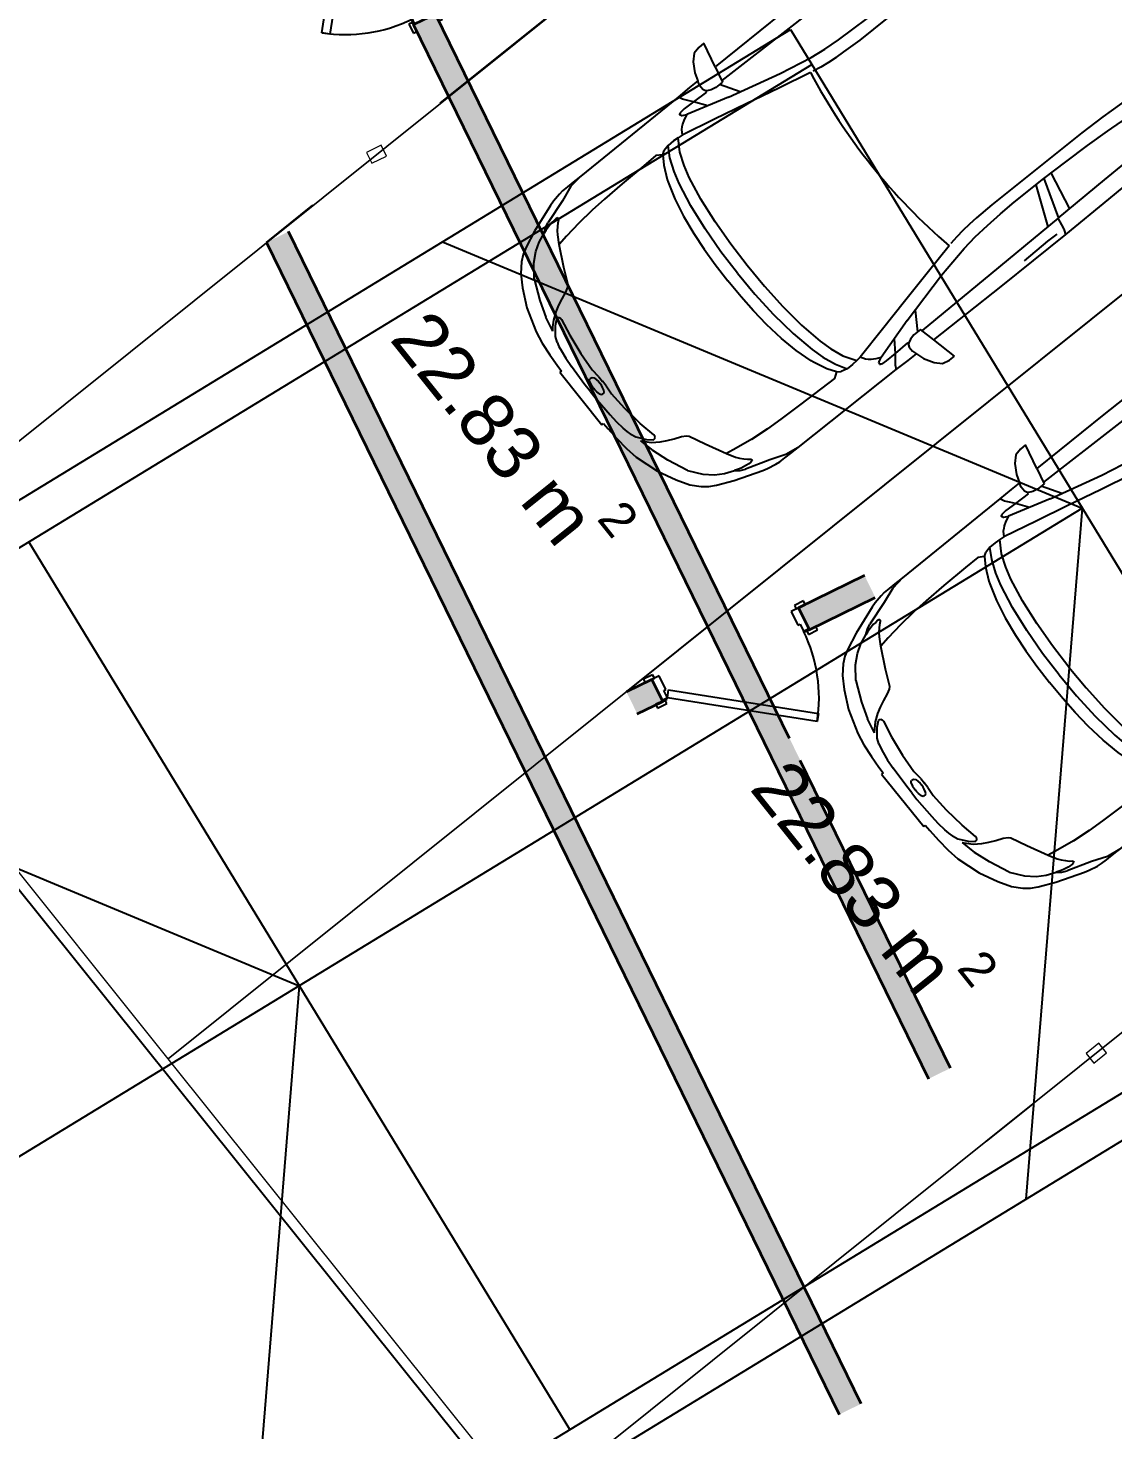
# Model space of a CAD drawing. Header units: metres. Extents: x 7511783 to 7512372, y 4692307 to 4692611.
# Drawn here: x 7511964.55 to 7511969.87, y 4692570.31 to 4692577.19 of the extents above; entities that cross this region are included whole.
import ezdxf
from ezdxf.enums import TextEntityAlignment as Align

# ---------------------------------------------------------------- set-up
doc = ezdxf.new("R2010")
doc.units = ezdxf.units.M
doc.layers.get('0').update_dxf_attribs({"lineweight": 0})
for name, color, linetype, lineweight in [('2D Drafting - General_Pen_No__1', 7, 'Continuous', 0), ('A - Muret', 7, 'Continuous', 0), ('A - Muret_Pen_No__7', 7, 'Continuous', 0), ('A - Pllaka Themel', 7, 'Continuous', 0), ('A - Pllaka Themel_Pen_No__42', 8, 'Continuous', 0), ('A - Rampa_Pen_No__42', 8, 'Continuous', 0), ('A - Shtyllat', 7, 'Continuous', 0), ('A - Shtyllat_Pen_No__1', 7, 'Continuous', 0), ('A -Polyline_Pen_No__42', 8, 'Continuous', 0), ('ARCHICAD Doors_Pen_No__42', 8, 'Continuous', 0), ('Interior - Furniture _Pen_No__42', 8, 'Continuous', 0)]:
    doc.layers.add(name, color=color, linetype=linetype, lineweight=lineweight)
doc.layers.add('A - Fill Zone_Pen_No__156', color=7, linetype='Continuous', lineweight=0, true_color=0x54689e)
doc.layers.add('A - Muret_Pen_No__102', color=7, linetype='Continuous', lineweight=0, true_color=0xcccccc)
doc.styles.add('GENERATED_STYLE_1', font='arial.ttf')

# ---------------------------------------------------------------- blocks, each defined once
blk = doc.blocks.new('Slab_5', base_point=(27099.99999994247, -19050.45703700876))
at = {"layer": 'A - Pllaka Themel_Pen_No__42', "color": 8, "linetype": 'Continuous', "lineweight": 25, "flags": 128}
blk.add_lwpolyline([(27099.99999994247, -19050.45703700876), (27099.99999994245, -53141.28956256485), (34367.48378446266, -53141.28956256485), (34572.08011014806, -54047.73212241127), (58725.51372234098, -48551.56399353077), (58577.30438397717, -47886.40318112021), (60192.66493870387, -47573.34216697118), (56976.71528492225, -33242.20353530695), (55470.262655318, -33580.37692266011), (52202.17436583389, -19050.80466526669)], close=True, dxfattribs=at)
blk = doc.blocks.new('Wall_21', base_point=(9499.999999999996, -12000.83965125989))
at = {"layer": 'A - Muret_Pen_No__102', "linetype": 'Continuous', "lineweight": 0, "true_color": 0xcccccc}
blk.add_hatch(color=254, dxfattribs=at).paths.add_polyline_path([(9499.999999999996, -12000.83965125989), (9499.999999999996, -18400.83861859194), (9619.999999999996, -18400.83861859194), (9619.999999999996, -12000.83965125989)])
at = {"layer": 'A - Muret_Pen_No__7', "color": 7, "linetype": 'Continuous', "lineweight": 35, "flags": 128}
for points in [[(9499.999999999996, -12000.83965125989), (9499.999999999996, -18400.83861859194)], [(9619.999999999996, -18400.83861859194), (9619.999999999996, -12000.83965125989)]]:
    blk.add_lwpolyline(points, dxfattribs=at)
blk = doc.blocks.new('Door 22')
at = {"layer": 'ARCHICAD Doors_Pen_No__42', "color": 8, "linetype": 'Continuous', "lineweight": 25}
for p, q in [((-260.3921784050518, 393.9747868736185), (-237.4491209510099, 426.7408686451782)), ((-237.4491209510099, 426.7408686451782), (371.9999999999999, 0)), ((349.0569425459581, -32.76608177155968), (-260.3921784050518, 393.9747868736185)), ((-387, 23.99999999999998), (-437, 23.99999999999998)), ((-437, 23.99999999999998), (-437, 4.99999999999999)), ((-437, 4.99999999999999), (-387, 4.99999999999999)), ((-400, 4.99999999999999), (-437.0000000000001, 4.99999999999999)), ((-400, 4.99999999999999), (-437.0000000000001, 4.99999999999999)), ((-375, 4.99999999999999), (-400, 4.99999999999999)), ((-400, 4.99999999999999), (-400, 0)), ((-400, 0), (-400, 4.99999999999999)), ((-400, 0), (-400, 4.99999999999999)), ((-400, 0), (-375, 0)), ((-372.0000000000001, 0), (-400, 0)), ((-400, 0), (-400, -115)), ((-400, -115), (-400, 0)), ((-400, -115), (-400, 0)), ((-387, 4.99999999999999), (-387, 23.99999999999998)), ((-375, 0), (-375, 4.99999999999999)), ((-372.0000000000001, -40), (-372.0000000000001, 0)), ((371.9999999999999, 0), (349.0569425459581, -32.76608177155968)), ((400, 0), (372.0000000000001, 0)), ((372.0000000000001, 0), (372.0000000000001, -40)), ((400, 4.99999999999999), (375, 4.99999999999999)), ((375, 4.99999999999999), (375, 0)), ((375, 0), (400, 0)), ((437, 23.99999999999998), (387, 23.99999999999998)), ((387, 23.99999999999998), (387, 4.99999999999999)), ((387, 4.99999999999999), (437, 4.99999999999999)), ((400, 0), (400, 4.99999999999999)), ((400, 0), (400, 4.99999999999999)), ((400, 0), (400, 4.99999999999999)), ((400, 4.99999999999999), (437.0000000000001, 4.99999999999999)), ((400, 4.99999999999999), (437.0000000000001, 4.99999999999999)), ((400, -115), (400, 0)), ((400, -115), (400, 0)), ((400, -115), (400, 0)), ((437, 4.99999999999999), (437, 23.99999999999998)), ((-360.0000000000001, -40), (-372.0000000000001, -40)), ((-360.0000000000001, -115), (-360.0000000000001, -40)), ((372.0000000000001, -40), (360.0000000000001, -40)), ((360.0000000000001, -40), (360.0000000000001, -115)), ((-387, -115), (-437, -115)), ((-437, -115), (-437, -134)), ((-400, -115), (-437.0000000000001, -115)), ((-400, -115), (-437.0000000000001, -115)), ((-437, -134), (-387, -134)), ((-400, -115), (-360.0000000000001, -115)), ((-387, -134), (-387, -115)), ((360.0000000000001, -115), (400, -115)), ((437, -115), (387, -115)), ((387, -115), (387, -134)), ((387, -134), (437, -134)), ((400, -115), (437.0000000000001, -115)), ((400, -115), (437.0000000000001, -115)), ((437, -134), (437, -115))]:
    blk.add_line(p, q, dxfattribs=at)
blk.add_arc((371.9999999999999, 0), 744, 145, 180, dxfattribs=at)
blk = doc.blocks.new('Wall_22', base_point=(10300, -11400.83965125989))
at = {"layer": 'A - Muret_Pen_No__102', "linetype": 'Continuous', "lineweight": 0, "true_color": 0xcccccc}
for points in [[(10300, -11520.83965125989), (10439.12311798155, -11520.83965125989), (10439.12311798155, -11400.83966020059), (10300, -11400.83966020059)], [(11600.00000000001, -11400.83966020059), (11239.12311649143, -11400.83966020059), (11239.12311649143, -11520.83965125989), (11600.00000000001, -11520.83965125989)]]:
    blk.add_hatch(color=254, dxfattribs=at).paths.add_polyline_path(points)
at = {"layer": 'A - Muret_Pen_No__7', "color": 7, "linetype": 'Continuous', "lineweight": 35}
for p, q in [((10439.1231110554, -11400.83965125989), (10402.1231110554, -11400.83965125989)), ((10439.1231110554, -11400.83965125989), (10439.1231110554, -11515.83965125989)), ((11239.1231110554, -11400.83965125989), (11276.1231110554, -11400.83965125989)), ((11239.1231110554, -11400.83965125989), (11239.1231110554, -11515.83965125989)), ((10439.1231110554, -11520.83965125989), (10402.1231110554, -11520.83965125989)), ((10439.1231110554, -11515.83965125989), (10439.1231110554, -11520.83965125989)), ((11239.1231110554, -11515.83965125989), (11239.1231110554, -11520.83965125989)), ((11239.1231110554, -11520.83965125989), (11276.1231110554, -11520.83965125989))]:
    blk.add_line(p, q, dxfattribs=at)
at = {"layer": 'A - Muret_Pen_No__7', "color": 7, "linetype": 'Continuous', "lineweight": 35, "flags": 128}
for points in [[(10439.12311798155, -11400.83965125989), (10300, -11400.83965125989)], [(11600.00000000001, -11400.83965125989), (11239.12311649143, -11400.83965125989)], [(10300, -11520.83965125989), (10439.12311798155, -11520.83965125989)], [(11239.12311649143, -11520.83965125989), (11600.00000000001, -11520.83965125989)]]:
    blk.add_lwpolyline(points, dxfattribs=at)
at = {"layer": 'ARCHICAD Doors_Pen_No__42', "color": 8, "linetype": 'Continuous', "lineweight": 25, "zscale": 1000, "rotation": 180}
blk.add_blockref('Door 22', (10839.1231110554, -11515.83965125988), dxfattribs=at)
blk = doc.blocks.new('Wall_23', base_point=(999.9999999999973, -19000.83664299364))
at = {"layer": 'A - Muret_Pen_No__102', "linetype": 'Continuous', "lineweight": 0, "true_color": 0xcccccc}
for points in [[(879.9999964032554, -11900.83965125988), (879.9999964032554, -12045.66582456024), (999.9999923857845, -12045.66582456024), (999.9999923857845, -11900.83965125988)], [(879.9999964032554, -18600.83751339242), (999.9999923857845, -18600.83751339242), (999.9999923857845, -12845.66586433567), (879.9999964032554, -12845.66586433567)]]:
    blk.add_hatch(color=254, dxfattribs=at).paths.add_polyline_path(points)
at = {"layer": 'A - Muret_Pen_No__7', "color": 7, "linetype": 'Continuous', "lineweight": 35}
for p, q in [((879.9999999999976, -12045.66582180403), (879.9999999999976, -12008.66582180403)), ((999.9999999999976, -12045.66582180403), (999.9999999999976, -12008.66582180403)), ((884.9999999999976, -12045.66582180403), (879.9999999999976, -12045.66582180403)), ((999.9999999999976, -12045.66582180403), (884.9999999999976, -12045.66582180403)), ((879.9999999999976, -12845.66582180403), (879.9999999999976, -12882.66582180403)), ((884.9999999999976, -12845.66582180403), (879.9999999999976, -12845.66582180403)), ((999.9999999999976, -12845.66582180403), (884.9999999999976, -12845.66582180403)), ((999.9999999999976, -12845.66582180403), (999.9999999999976, -12882.66582180403))]:
    blk.add_line(p, q, dxfattribs=at)
at = {"layer": 'A - Muret_Pen_No__7', "color": 7, "linetype": 'Continuous', "lineweight": 35, "flags": 128}
for points in [[(879.9999999999986, -11900.83965125988), (879.9999999999986, -12045.66583411893)], [(999.9999999999986, -12045.66583473693), (999.9999999999986, -11900.83965125988)], [(879.9999999999984, -12845.66577665315), (879.9999999999973, -18600.83751339242)], [(999.9999999999976, -16800.83534970144), (999.9999999999984, -12845.66578068488)], [(999.9999999999973, -18600.83751339242), (999.9999999999976, -16920.83534970144)]]:
    blk.add_lwpolyline(points, dxfattribs=at)
at = {"layer": 'ARCHICAD Doors_Pen_No__42', "color": 8, "linetype": 'Continuous', "lineweight": 25, "zscale": 1000, "rotation": 89.99999999999999}
blk.add_blockref('Door 22', (884.9999999999985, -12445.66582180403), dxfattribs=at)
blk = doc.blocks.new('Column_67', base_point=(5675.984626499915, 12721.40051025257))
at = {"layer": 'A - Shtyllat_Pen_No__1', "color": 7, "linetype": 'Continuous', "lineweight": 13, "flags": 128}
blk.add_lwpolyline([(5721.582406763647, 12700.88606570682), (5708.445871737674, 12759.43033483294), (5630.386846236182, 12741.91495479831), (5643.523381262155, 12683.37068567219)], close=True, dxfattribs=at)
blk = doc.blocks.new('Column_71', base_point=(5947.500000000003, 14970))
at = {"layer": 'A - Shtyllat_Pen_No__1', "color": 7, "linetype": 'Continuous', "lineweight": 13, "flags": 128}
blk.add_lwpolyline([(5907.500000000003, 15000), (5907.500000000003, 14940), (5987.500000000003, 14940), (5987.500000000003, 15000)], close=True, dxfattribs=at)
blk = doc.blocks.new('Car 05 22')
at = {"layer": 'Interior - Furniture _Pen_No__42', "color": 8, "linetype": 'Continuous', "lineweight": 25}
for p, q in [((1961.117547741, 983.2211582230001), (1928.938242309, 983.2211582230001)), ((1928.938242309, 983.2211582230001), (1957.843908175, 858.0544967500001)), ((1996.903176747, 974.9060932166), (1961.117547741, 983.2211582230001)), ((2026.89661068, 945.007687052), (1996.903176747, 974.9060932166)), ((2054.5732194, 897.577022836), (2026.89661068, 945.007687052)), ((2067.91700908, 857.6794056350002), (2054.5732194, 897.577022836)), ((-372.3345973750002, 830.2299334650002), (-483.1389679684001, 817.2581826864)), ((-251.752794228, 841.0437339470001), (-372.3345973750002, 830.2299334650002)), ((-168.2198443133, 844.6061713611999), (-251.752794228, 841.0437339470001)), ((-78.35772569479998, 850.6357850930001), (-168.2198443133, 844.6061713611999)), ((-24.036324899, 852.2918850640001), (-78.35772569479998, 850.6357850930001)), ((40.3182760438, 852.333685063), (-24.036324899, 852.2918850640001)), ((230.8030912739, 845.5192631063), (40.3182760438, 852.333685063)), ((129.0398444, 820.468777931), (138.8862428820001, 832.3883788069999)), ((138.8862428820001, 832.3883788069999), (165.168377873, 840.2758852750001)), ((165.168377873, 840.2758852750001), (194.733578306, 844.324685204)), ((194.733578306, 844.324685204), (230.803091274, 845.519263106)), ((400.0158099590001, 847.5968063790001), (230.8030912739, 845.5192631063)), ((590.7241636140001, 851.6786068920002), (400.0158099590001, 847.5968063790001)), ((856.5325990199999, 856.1697074550001), (590.7241636140001, 851.6786068920002)), ((1129.8609284, 858.5331077519999), (856.5325990199999, 856.1697074550001)), ((1119.51383092, 833.267204581), (1115.14443198, 808.9482015290001)), ((1120.16623076, 836.3248049650001), (1119.51383092, 833.267204581)), ((1120.69723063, 838.160005195), (1120.16623076, 836.3248049650001)), ((1129.8609284, 858.5331077519999), (1120.69723063, 838.160005195)), ((1536.1071561, 860.3802508980001), (1129.8609284, 858.5331077519999)), ((1162.63563846, 830.4777734580001), (1220.13025657, 829.0713745190002)), ((1220.13025657, 829.0713745190002), (1369.65750367, 831.4890726950001)), ((1957.843908175, 858.0544967500001), (1536.1071561, 860.3802508980001)), ((1957.84390817, 858.0544967500001), (1977.22141076, 777.427813481)), ((2119.91703998, 857.4374531180001), (2067.91700908, 857.6794056350002)), ((2075.28112592, 835.6608695470001), (2067.91700908, 857.6794056350002)), ((2075.2191259, 809.398389361), (2075.28112592, 835.6608695470001)), ((2193.165590015, 856.4504063259001), (2119.91703998, 857.4374531180001)), ((2166.81146925, 813.8145374840001), (2182.27381684, 834.0818412380002)), ((2182.27381684, 834.0818412380002), (2193.16559002, 856.4504063260001)), ((2808.01466132, 852.5547640039999), (2193.165590015, 856.4504063259001)), ((2855.7113639, 852.6327640009999), (2808.01466132, 852.5547640039999)), ((2808.01466132, 852.5547640039999), (2876.86636504, 843.3172643940001)), ((2891.44016583, 852.528764005), (2855.7113639, 852.6327640009999)), ((2876.86636504, 843.3172643940001), (2954.16376923, 813.731165643)), ((2922.51356751, 852.0343640259999), (2891.44016583, 852.528764005)), ((2904.11849592, 832.8863289209999), (2905.06820589, 832.837990116)), ((2945.17226874, 849.4061641369999), (2922.51356751, 852.0343640259999)), ((2989.61447115, 839.6482645490003), (2945.17226874, 849.4061641369999)), ((3013.55027244, 833.064864827), (2989.61447115, 839.6482645490003)), ((3154.26138006, 782.5577669589999), (3013.55027244, 833.064864827)), ((-706.3378894982, 775.7872218095), (-757.6903274910002, 747.022066986)), ((-585.227090103, 801.027979058), (-706.3378894982, 775.7872218095)), ((-664.8727541800001, 760.961322365), (-701.0941271610001, 743.2591195180001)), ((-626.571782751, 772.4860242179999), (-664.8727541800001, 760.961322365)), ((-594.8871138119998, 778.489558035), (-626.571782751, 772.4860242179999)), ((-483.1389679684001, 817.2581826864), (-585.227090103, 801.027979058)), ((124.560977278, 791.396786131), (129.0398444, 820.468777931)), ((125.693926866, 743.8968737240001), (124.560977278, 791.396786131)), ((327.3887276080001, 761.9208956260001), (125.394377448, 756.455747737)), ((210.873013229, 809.231738788), (418.0703055720001, 816.1926024380002)), ((521.950780327, 764.672895972), (327.3887276080001, 761.9208956260001)), ((355.2943663540001, 762.315609428), (339.1227247570001, 683.1192857359999)), ((373.4006373970001, 762.571715197), (357.2289958010001, 683.375391506)), ((813.6270094460001, 769.327996556), (521.950780327, 764.672895972)), ((1108.59023357, 773.98329714), (813.6270094460001, 769.327996556)), ((1036.25651944, 772.8416796290002), (996.5002997029999, 578.7916468290002)), ((1041.96657906, 578.0240872360001), (1107.56627095, 773.967136299)), ((1173.32542975, 774.8950612010001), (1090.33970038, 577.8925306800002)), ((1115.14443198, 808.9482015290001), (1108.59023357, 773.98329714)), ((1108.59023357, 773.98329714), (1537.61805657, 780.0259473990001)), ((1537.61805657, 780.0256115210001), (1974.99295641, 786.0764425990001)), ((1939.15395607, 686.22492547), (1995.917261, 777.427813481)), ((1977.22141076, 777.427813481), (2019.59119012, 777.427813481)), ((2000.39650233, 701.5917706940002), (2213.53100788, 762.9814866290001)), ((2019.59119012, 777.427813481), (2044.48611622, 783.069509224)), ((2044.48611622, 783.069509224), (2063.35562216, 792.2740022800001)), ((2063.35562216, 792.2740022800001), (2070.42572439, 799.8521965630001)), ((2068.68333559, 787.696981005), (2065.39356605, 794.4584027669999)), ((2068.68333559, 787.696981005), (2148.02030692, 790.4828861469999)), ((2070.42572439, 799.8521965630001), (2075.2191259, 809.398389361)), ((2106.51930118, 732.1586113790001), (2148.02030692, 790.4828861469999)), ((2148.02030692, 790.4828861469999), (2166.81146925, 813.8145374840001)), ((2148.02030692, 790.4828861469999), (2205.61920777, 792.204186117)), ((2205.61920777, 792.204186117), (2227.21980808, 791.0038861380001)), ((2226.59190807, 769.8777067159999), (2213.53100788, 762.9814866290001)), ((2213.53100788, 762.9814866290001), (2238.34670825, 752.240186817)), ((2234.36910819, 773.9630864369999), (2226.59190807, 769.8828865080001)), ((2227.21980808, 791.0038861380001), (2232.61990816, 790.0299861550001)), ((2232.61990816, 790.0299861550001), (2237.93539134, 787.287122525)), ((2238.46067648, 776.864360243), (2234.36910819, 773.9630864369999)), ((2240.81890828, 784.0391862600001), (2237.93539134, 787.287122525)), ((2238.46067648, 776.864360243), (2240.85090828, 780.520986322)), ((2240.85090828, 780.520986322), (2240.81890828, 784.0391862600001)), ((2954.16376923, 813.731165643), (3075.78877375, 774.6896785450001)), ((3022.47491973, 758.305686711), (3023.66221975, 762.4851866380001)), ((3024.49924208, 753.7186598590001), (3022.47491973, 758.305686711)), ((3023.66221975, 762.4851866380001), (3034.64521991, 765.0503865930001)), ((3034.64521991, 765.0503865930001), (3046.93432009, 763.817386614)), ((3046.93432009, 763.817386614), (3060.9451203, 762.9292866300001)), ((3060.9451203, 762.9292866300001), (3089.85712072, 757.3861867269999)), ((3100.48402088, 763.1120866269999), (3075.78877375, 774.6896785450001)), ((3089.85712072, 757.3861867269999), (3108.43932099, 751.4304868319999)), ((3114.13862108, 753.311186799), (3100.48402088, 763.1120866269999)), ((3235.883818752, 747.6101556219), (3154.26138006, 782.5577669589999)), ((-784.8200333720001, 721.8124613509999), (-815.0478655078001, 667.7598955197003)), ((-757.6903274910002, 747.022066986), (-784.8200333720001, 721.8124613509999)), ((-729.425104913, 716.3992494200002), (-750.5770825730001, 669.7773949330001)), ((-701.0941271610001, 743.2591195180001), (-729.425104913, 716.3992494200002)), ((132.4291391170001, 722.8048827370001), (125.693926866, 743.8968737240001)), ((146.670770152, 710.6062742990001), (132.4291391170001, 722.8048827370001)), ((171.252864179, 696.6287725440002), (146.670770152, 710.6062742990001)), ((212.566754139, 676.5412700230003), (171.252864179, 696.6287725440002)), ((2000.39650233, 701.5917706940002), (1730.35620914, 633.8338533080002)), ((2122.04550654, 659.9572884350001), (2293.79610906, 697.650987774)), ((2238.34670825, 752.240186817), (2258.53170854, 739.7174870370001)), ((2258.53170854, 739.7174870370001), (2269.0398087, 731.086787188)), ((2269.0398087, 731.086787188), (2278.83550884, 721.9650873480001)), ((2278.83550884, 721.9650873480001), (2293.79610906, 697.650987774)), ((2293.79610906, 697.650987774), (2317.1870094, 700.7385877199999)), ((2293.79610906, 697.6386630720001), (2293.79610906, 697.650987774)), ((2317.1870094, 700.7385877199999), (2345.74280982, 702.7498876850002)), ((2355.13419975, 639.912801441), (2317.1870094, 700.7385877199999)), ((2345.74280982, 702.7498876850002), (2378.92931031, 702.0184876970001)), ((2410.10490185, 649.1086815510001), (2378.92931031, 702.0184876970001)), ((2378.92931031, 702.0184876970001), (2410.57231077, 694.202887834)), ((2410.57231077, 694.202887834), (2410.58631694, 694.1782473540002)), ((2428.73881104, 681.706188053), (2410.57231077, 694.202887834)), ((2428.73881104, 681.706188053), (2457.25830016, 700.0355353230001)), ((2457.25830016, 700.0355353230001), (2535.4819126, 697.9905877680001)), ((2535.4226126, 697.9916562040003), (2673.21491462, 695.5089878119999)), ((2535.46586986, 697.9894090810001), (2535.4819126, 697.988971943)), ((2673.21491462, 695.5089878119999), (2787.200816290001, 691.4809878819999)), ((2787.200816290001, 691.4809878819999), (2868.41581748, 687.223087957)), ((3037.91041996, 743.452886971), (3024.49924208, 753.7186598590001)), ((3050.61522015, 730.6688871950001), (3037.91041996, 743.452886971)), ((3064.50712035, 714.6457874760001), (3050.61522015, 730.6688871950001)), ((3076.97452053, 697.807687771), (3064.50712035, 714.6457874760001)), ((3100.00912087, 656.556188494), (3076.97452053, 697.807687771)), ((3108.43932099, 751.4304868319999), (3122.8656212, 746.435986919)), ((3122.8656212, 746.435986919), (3114.13862108, 753.311186799)), ((3170.0706946, 726.5554905960001), (3122.8656212, 746.435986919)), ((3211.69204952, 701.0151137130001), (3170.0706946, 726.5554905960001)), ((3254.25934432, 663.1775183300001), (3211.69204952, 701.0151137130001)), ((3269.07948628, 728.3294692490001), (3235.883818752, 747.6101556219)), ((3298.56678787, 705.6390702070001), (3269.07948628, 728.3294692490001)), ((3337.33388997, 663.380671991), (3298.56678787, 705.6390702070001)), ((-815.0478655078001, 667.7598955197003), (-855.0523550635, 511.0116477078998)), ((-768.27197925, 602.2788720830002), (-750.5770825730001, 669.7773949330001)), ((-764.3441764490001, 617.261773195), (-665.7281459970001, 623.9546285630003)), ((-665.7281459970001, 623.9546285630003), (-500.877431885, 634.180288886)), ((-500.877431885, 634.180288886), (-383.0238853850001, 641.9613403830001)), ((-383.0238853850001, 641.9613403830001), (-274.2208861730001, 631.3184000780001)), ((-274.2208861730001, 631.3184000780001), (-56.40485420300001, 600.536895199)), ((266.3151410770001, 654.566867265), (212.566754139, 676.5412700230003)), ((319.490328155, 636.426864989), (266.3151410770001, 654.566867265)), ((392.7088835140001, 617.8124267930001), (319.490328155, 636.426864989)), ((339.1227247570001, 683.1192857359999), (329.5580559370001, 633.867334886)), ((357.2289958010001, 683.375391506), (346.76505809, 629.492778784)), ((1730.35620914, 633.8338533080002), (1562.00595611, 600.5964783840001)), ((1779.61280153, 581.7538898049999), (1952.84760406, 621.338789111)), ((1952.84760406, 621.338789111), (2122.04550654, 659.9572884350001)), ((2379.77420337, 575.387091212), (2355.13301598, 639.9159014410001)), ((2436.02871163, 583.2244924540001), (2410.10490185, 649.1086815510001)), ((2428.77597173, 681.7007453250001), (2428.73881104, 681.706188053)), ((2428.77597173, 681.7007453250001), (2456.66545813, 639.8418234830003)), ((2456.66545813, 639.8418234830003), (2487.23639187, 574.2621729599999)), ((2868.39588233, 687.2248867100001), (2959.72331881, 678.984388101)), ((2959.72331881, 678.984388101), (2868.41581748, 687.1969879569999)), ((2959.72331881, 678.984388101), (3047.2313201, 666.2002883250001)), ((3047.20992906, 666.2041971140002), (3100.00912087, 656.556188494)), ((3152.92075342, 553.873393456), (3100.00912087, 656.556188494)), ((3301.86726379, 602.8090087200001), (3254.25934432, 663.1775183300001)), ((3374.49419199, 603.583974516), (3337.33388997, 663.380671991)), ((-768.27197925, 602.2788720830002), (-782.764796709, 510.0106247469999)), ((-56.40485420300001, 600.536895199), (145.941775497, 566.5900898169999)), ((145.941775497, 566.5900898169999), (233.261172115, 552.312592089)), ((233.261172115, 552.312592089), (315.3092800730001, 541.359190513)), ((474.8166917820001, 607.105387857), (392.7088835140001, 617.8124267930001)), ((521.3449804749999, 601.6186871690002), (474.8166917820001, 607.105387857)), ((569.993568652, 596.838186569), (521.3449804749999, 601.6186871690002)), ((652.59274858, 590.9845858339999), (569.993568652, 596.838186569)), ((772.8388193580001, 584.9903850819999), (652.59274858, 590.9845858339999)), ((907.266686691, 580.298084493), (772.8388193580001, 584.9903850819999)), ((1041.96657906, 578.0240872360001), (907.266686691, 580.298084493)), ((1227.79815085, 577.518695794), (1041.96657906, 578.0240872360001)), ((1316.09897866, 580.475793563), (1227.79815085, 577.518695794)), ((1403.02450604, 584.4121905939999), (1316.09897866, 580.475793563)), ((1483.8761315, 590.1361862749999), (1403.02450604, 584.4121905939999)), ((1562.00595611, 600.5964783840001), (1483.8761315, 590.1361862749999)), ((1610.72419049, 544.0665862469999), (1779.61280153, 581.7538898049999)), ((2397.33410595, 514.2584815219999), (2379.77250853, 575.3929912130001)), ((2453.63941421, 521.616582688), (2436.02871163, 583.2244924540001)), ((2487.23639187, 574.2621729599999), (2491.79934275, 562.0052962960002)), ((2491.79994982, 562.0052962960002), (2517.90263133, 477.034766618)), ((3189.62073735, 475.569766106), (3152.92075342, 553.873393456)), ((3301.86726379, 602.8090087200001), (3346.01551313, 501.42179807)), ((3418.40079436, 512.743978351), (3374.49419199, 603.583974516)), ((-855.0523550635, 511.0116477078998), (-874.6778528530002, 344.9579771100001)), ((-782.7621654889999, 510.0273763590001), (-794.5333543099999, 390.6265818930001)), ((315.2936019620001, 541.3606176840001), (384.2945810830001, 535.0794906230002)), ((384.2815104790001, 535.0803623180001), (454.174320738, 530.4191213629999)), ((454.170282107, 530.4193907049998), (526.242583163, 526.2868907769998)), ((526.2331313149999, 526.287307384), (627.7018846490002, 521.814890855)), ((627.6985462070002, 521.8149872519999), (756.75876515, 518.0884218199999)), ((756.75876515, 518.0884218199999), (1322.62824821, 518.052230308)), ((1322.62824821, 518.052230308), (1420.49779626, 521.6528908580001)), ((1420.49066257, 521.652523245), (1466.64156934, 524.030772681)), ((1466.62639694, 524.029990817), (1510.87647584, 527.594696836)), ((1510.85529759, 527.5929907539999), (1554.25309822, 533.0576906580002)), ((1554.25309822, 533.0576906580002), (1596.82961355, 540.969674969)), ((1597.28918852, 541.1774857889999), (1596.65116701, 540.8889849259999)), ((2419.31580918, 395.73626267), (2397.33316008, 514.2635815229999)), ((2477.61661773, 401.0764635800001), (2453.63941421, 521.616582688)), ((3346.01551313, 501.42179807), (3374.29746586, 419.557472908)), ((3457.47689648, 393.098483403), (3418.40079436, 512.743978351)), ((2517.90263133, 477.034766618), (2537.54372273, 384.081034151)), ((3199.39883308, 466.7584630290001), (3189.62073735, 475.569766106)), ((3220.69886845, 454.3885401880001), (3199.39883308, 466.7584630290001)), ((3256.10680826, 439.241753418), (3220.67662376, 454.401458713)), ((3288.39019413, 425.101248479), (3256.10680826, 439.241753418)), ((3319.36158057, 408.4128426500001), (3288.39019413, 425.101248479)), ((3391.09039087, 344.247647689), (3374.29746586, 419.557472908)), ((-874.6778528530002, 344.9579771100001), (-882.9440546450002, 194.680643518)), ((-794.5333543099999, 390.6265818930001), (-802.432846809, 258.715288008)), ((2433.73206705, 266.091642182), (2419.31580918, 395.73626267)), ((2493.88922012, 269.050242651), (2477.61661773, 401.0764635800001)), ((2537.54372273, 384.081034151), (2551.45611664, 285.6281997640001)), ((3353.46269085, 384.251283776), (3319.36158057, 408.4128426500001)), ((3321.23357975, 370.497229407), (3320.99727986, 362.132926485)), ((3320.99727986, 362.132926485), (3338.31527228, 276.8564967000001)), ((3324.65427826, 377.297531782), (3321.23357975, 370.497229407)), ((3328.30797666, 379.591332583), (3324.65427826, 377.297531782)), ((3338.46837221, 379.452332535), (3328.30797666, 379.591332583)), ((3363.6407612, 357.8117249760001), (3338.46837221, 379.452332535)), ((3377.18239213, 359.973484801), (3353.46269085, 384.251283776)), ((3396.66521323, 315.8049103040001), (3363.6407612, 357.8117249760001)), ((3391.09039087, 344.247647689), (3377.18239213, 359.973484801)), ((3468.34279707, 330.9338860280001), (3457.47689648, 393.098483403)), ((2551.45611664, 285.6281997640001), (2559.71041303, 193.693567653)), ((3338.31527228, 276.8564967000001), (3351.88296634, 172.661960307)), ((3408.0703938, 289.3779877820002), (3396.66521323, 315.8049103040001)), ((3408.0703938, 289.3779877820002), (3413.77629411, 267.259988716)), ((3474.4914974, 263.721088865), (3468.34279707, 330.9338860280001)), ((-802.432846809, 258.715288008), (-806.813142649, 124.936494209)), ((2441.61713002, 131.955220918), (2433.73181129, 266.093942182)), ((2503.10292147, 133.173421111), (2493.88922012, 269.050242651)), ((3413.77548775, 267.2641933500001), (3418.45445829, 242.866384828)), ((3418.45219437, 242.878189745), (3424.04489467, 200.723791525)), ((3478.33319761, 199.9171915590001), (3474.4914974, 263.721088865)), ((-882.9440546450002, 194.680643518), (-885.376707689, 0)), ((2559.71041303, 193.693567653), (2564.38081099, 101.185635342)), ((3351.88296634, 172.661960307), (3358.34376351, 75.87012649980001)), ((3424.04489467, 200.723791525), (3427.72848251, 152.023715234)), ((3432.36383112, 39.98011396419999), (3427.72848251, 152.023715234)), ((3479.35651311, 164.9481933352), (3478.33319761, 199.9171915590001)), ((3489.51959821, 164.9481933352), (3479.35651311, 164.9481933352)), ((3489.51959821, -164.9481933352), (3489.51959821, 164.9481933352)), ((-806.813142649, 124.936494209), (-808.0470753050001, 0)), ((2444.0197128, -0.02730000432770001), (2441.61701245, 131.957220918)), ((2506.01959488, -3.859767548100002e-13), (2503.10292147, 133.173421111)), ((2564.38081099, 101.185635342), (2566.01761027, -0.006100002130650002)), ((3353.95786543, 27.8932505984), (3358.34376351, 75.87012649980001)), ((-885.376707689, 0), (-882.9440546450002, -194.680643518)), ((-806.813142649, -124.936494209), (-808.0470753050001, 1.476718538480001e-13)), ((2444.0197128, 0.02730000432710001), (2441.61701245, -131.957220918)), ((2564.38081099, -101.185635342), (2566.01761027, 0.006100002129970001)), ((3353.95786543, 27.8932505984), (3353.95786543, -0.7649002671629999)), ((3353.95786543, -27.8932505984), (3353.95786543, 0.7649002671619999)), ((3370.89075802, 11.7411041009), (3370.32315827, -0.7649002671629999)), ((3370.89075802, -11.7411041009), (3370.32315827, 0.7649002671619999)), ((3372.49235732, 23.6550082622), (3370.89075802, 11.7411041009)), ((3376.26728506, 38.993950924), (3372.49235732, 23.6550082622)), ((3381.98685317, 46.5714162664), (3376.26728506, 38.993950924)), ((3386.21005132, 48.3522168884), (3381.98685317, 46.5714162664)), ((3386.21005132, 48.3522168884), (3394.28954778, 48.3522168884)), ((3398.51284593, 46.5714162664), (3394.28954778, 48.3522168884)), ((3404.23226311, 38.99375151340001), (3398.51284593, 46.5714162664)), ((3404.23226311, 38.99375151340001), (3408.00714178, 23.6550082622)), ((3408.00714178, 23.6550082622), (3409.76654101, 8.055102813469999)), ((3409.76654101, 8.055102813469999), (3409.76654101, -4.961309141290002e-13)), ((3431.76949509, 57.3729975776), (3431.76949509, 56.7710829698)), ((3432.04453126, -0.0109000038072), (3432.36383112, 39.98011396419999)), ((3432.04453126, 0.0109000038063), (3432.36383112, -39.98011396419999)), ((2506.01959488, -2.780368116010001e-13), (2503.10292147, -133.173421111)), ((3353.95786543, -27.8932505984), (3358.34376351, -75.87012649980001)), ((3372.49235732, -23.6550082622), (3370.89075802, -11.7411041009)), ((3376.26728506, -38.993950924), (3372.49235732, -23.6550082622)), ((3381.98685317, -46.5714162664), (3376.26728506, -38.993950924)), ((3386.21005132, -48.3522168884), (3381.98685317, -46.5714162664)), ((3386.21005132, -48.3522168884), (3394.28954778, -48.3522168884)), ((3398.51284593, -46.5714162664), (3394.28954778, -48.3522168884)), ((3404.23226311, -38.99375151340001), (3398.51284593, -46.5714162664)), ((3404.23226311, -38.99375151340001), (3408.00714178, -23.6550082622)), ((3408.00714178, -23.6550082622), (3409.76654101, -8.055102813469999)), ((3409.76654101, -8.055102813469999), (3409.76654101, -3.892295027780001e-13)), ((3432.36383112, -39.98011396419999), (3427.72848251, -152.023715234)), ((3431.76949509, -57.3729975776), (3431.76949509, -56.7710829698)), ((-802.432846809, -258.715288008), (-806.813142649, -124.936494209)), ((2441.61713002, -131.955220918), (2433.73181129, -266.093942182)), ((2503.10292147, -133.173421111), (2493.88922012, -269.050242651)), ((2559.71041303, -193.693567653), (2564.38081099, -101.185635342)), ((3351.88296634, -172.661960307), (3358.34376351, -75.87012649980001)), ((-882.9440546450002, -194.680643518), (-874.6778528530002, -344.9579771100001)), ((2551.45611664, -285.6281997640001), (2559.71041303, -193.693567653)), ((3338.31527228, -276.8564967000001), (3351.88296634, -172.661960307)), ((3418.45219437, -242.878189745), (3424.04489467, -200.723791525)), ((3424.04489467, -200.723791525), (3427.72848251, -152.023715234)), ((3474.4914974, -263.721088865), (3478.33319761, -199.9171915590001)), ((3478.33319761, -199.9171915590001), (3479.35651311, -164.9481933352)), ((3479.35651311, -164.9481933352), (3489.51959821, -164.9481933352)), ((-794.5333543099999, -390.6265818930001), (-802.432846809, -258.715288008)), ((2433.73206705, -266.091642182), (2419.31580918, -395.73626267)), ((2493.88922012, -269.050242651), (2477.61661773, -401.0764635800001)), ((3408.0703938, -289.3779877820002), (3413.77629411, -267.259988716)), ((3413.77548775, -267.2641933500001), (3418.45445829, -242.866384828)), ((3468.34279707, -330.9338860280001), (3474.4914974, -263.721088865)), ((2537.54372273, -384.081034151), (2551.45611664, -285.6281997640001)), ((3320.99727986, -362.132926485), (3338.31527228, -276.8564967000001)), ((3396.66521323, -315.8049103040001), (3363.6407612, -357.8117249760001)), ((3408.0703938, -289.3779877820002), (3396.66521323, -315.8049103040001)), ((3457.47689648, -393.098483403), (3468.34279707, -330.9338860280001)), ((-874.6778528530002, -344.9579771100001), (-855.0523550635, -511.0116477078998)), ((-782.7621654889999, -510.0273763590001), (-794.5333543099999, -390.6265818930001)), ((2419.31580918, -395.73626267), (2397.33316008, -514.2635815229999)), ((2477.61661773, -401.0764635800001), (2453.63941421, -521.616582688)), ((2517.90263133, -477.034766618), (2537.54372273, -384.081034151)), ((3319.36158057, -408.4128426500001), (3288.39019413, -425.101248479)), ((3353.46269085, -384.251283776), (3319.36158057, -408.4128426500001)), ((3321.23357975, -370.497229407), (3320.99727986, -362.132926485)), ((3324.65427826, -377.297531782), (3321.23357975, -370.497229407)), ((3328.30797666, -379.591332583), (3324.65427826, -377.297531782)), ((3338.46837221, -379.452332535), (3328.30797666, -379.591332583)), ((3363.6407612, -357.8117249760001), (3338.46837221, -379.452332535)), ((3377.18239213, -359.973484801), (3353.46269085, -384.251283776)), ((3391.09039087, -344.247647689), (3374.29746586, -419.557472908)), ((3391.09039087, -344.247647689), (3377.18239213, -359.973484801)), ((3418.40079436, -512.743978351), (3457.47689648, -393.098483403)), ((2491.79994982, -562.0052962960002), (2517.90263133, -477.034766618)), ((3189.62073735, -475.569766106), (3152.92075342, -553.873393456)), ((3199.39883308, -466.7584630290001), (3189.62073735, -475.569766106)), ((3220.69886845, -454.3885401880001), (3199.39883308, -466.7584630290001)), ((3256.10680826, -439.241753418), (3220.67662376, -454.401458713)), ((3288.39019413, -425.101248479), (3256.10680826, -439.241753418)), ((3346.01551313, -501.42179807), (3374.29746586, -419.557472908)), ((-855.0523550635, -511.0116477078998), (-815.0478655078001, -667.7598955197003)), ((-768.27197925, -602.2788720830002), (-782.764796709, -510.0106247469999)), ((233.261172115, -552.312592089), (315.3092800730001, -541.359190513)), ((315.2936019620001, -541.3606176840001), (384.2945810830001, -535.0794906230002)), ((384.2815104790001, -535.0803623180001), (454.174320738, -530.4191213629999)), ((454.170282107, -530.4193907049998), (526.242583163, -526.2868907769998)), ((526.2331313149999, -526.287307384), (627.7018846490002, -521.814890855)), ((627.6985462070002, -521.8149872519999), (756.75876515, -518.0884218199999)), ((756.75876515, -518.0884218199999), (1322.62824821, -518.052230308)), ((1322.62824821, -518.052230308), (1420.49779626, -521.6528908580001)), ((1420.49066257, -521.652523245), (1466.64156934, -524.030772681)), ((1466.62639694, -524.029990817), (1510.87647584, -527.594696836)), ((1510.85529759, -527.5929907539999), (1554.25309822, -533.0576906580002)), ((1554.25309822, -533.0576906580002), (1596.82961355, -540.969674969)), ((1597.28918852, -541.1774857889999), (1596.65116701, -540.8889849259999)), ((1610.72419049, -544.0665862469999), (1779.61280153, -581.7538898049999)), ((2397.33410595, -514.2584815219999), (2379.77250853, -575.3929912130001)), ((2453.63941421, -521.616582688), (2436.02871163, -583.2244924540001)), ((3301.86726379, -602.8090087200001), (3346.01551313, -501.42179807)), ((3374.49419199, -603.583974516), (3418.40079436, -512.743978351)), ((-768.27197925, -602.2788720830002), (-750.5770825730001, -669.7773949330001)), ((-764.3441764490001, -617.261773195), (-665.7281459970001, -623.9546285630003)), ((-274.2208861730001, -631.3184000780001), (-56.40485420300001, -600.536895199)), ((-56.40485420300001, -600.536895199), (145.941775497, -566.5900898169999)), ((145.941775497, -566.5900898169999), (233.261172115, -552.312592089)), ((392.7088835140001, -617.8124267930001), (319.490328155, -636.426864989)), ((474.8166917820001, -607.105387857), (392.7088835140001, -617.8124267930001)), ((521.3449804749999, -601.6186871690002), (474.8166917820001, -607.105387857)), ((569.993568652, -596.838186569), (521.3449804749999, -601.6186871690002)), ((652.59274858, -590.9845858339999), (569.993568652, -596.838186569)), ((772.8388193580001, -584.9903850819999), (652.59274858, -590.9845858339999)), ((907.266686691, -580.298084493), (772.8388193580001, -584.9903850819999)), ((1041.96657906, -578.0240872360001), (907.266686691, -580.298084493)), ((1036.25651944, -772.8416796290002), (996.5002997029999, -578.7916468290002)), ((1227.79815085, -577.518695794), (1041.96657906, -578.0240872360001)), ((1041.96657906, -578.0240872360001), (1107.56627095, -773.967136299)), ((1173.32542975, -774.8950612010001), (1090.33970038, -577.8925306800002)), ((1316.09897866, -580.475793563), (1227.79815085, -577.518695794)), ((1403.02450604, -584.4121905939999), (1316.09897866, -580.475793563)), ((1483.8761315, -590.1361862749999), (1403.02450604, -584.4121905939999)), ((1562.00595611, -600.5964783840001), (1483.8761315, -590.1361862749999)), ((1730.35620914, -633.8338533080002), (1562.00595611, -600.5964783840001)), ((1779.61280153, -581.7538898049999), (1952.84760406, -621.338789111)), ((2379.77420337, -575.387091212), (2355.13301598, -639.9159014410001)), ((2436.02871163, -583.2244924540001), (2410.10490185, -649.1086815510001)), ((2456.66545813, -639.8418234830003), (2487.23639187, -574.2621729599999)), ((2487.23639187, -574.2621729599999), (2491.79934275, -562.0052962960002)), ((3152.92075342, -553.873393456), (3100.00912087, -656.556188494)), ((3301.86726379, -602.8090087200001), (3254.25934432, -663.1775183300001)), ((3337.33388997, -663.380671991), (3374.49419199, -603.583974516)), ((-815.0478655078001, -667.7598955197003), (-784.8200333720001, -721.8124613509999)), ((-729.425104913, -716.3992494200002), (-750.5770825730001, -669.7773949330001)), ((-665.7281459970001, -623.9546285630003), (-500.877431885, -634.180288886)), ((-500.877431885, -634.180288886), (-383.0238853850001, -641.9613403830001)), ((-383.0238853850001, -641.9613403830001), (-274.2208861730001, -631.3184000780001)), ((212.566754139, -676.5412700230003), (171.252864179, -696.6287725440002)), ((266.3151410770001, -654.566867265), (212.566754139, -676.5412700230003)), ((319.490328155, -636.426864989), (266.3151410770001, -654.566867265)), ((339.1227247570001, -683.1192857359999), (329.5580559370001, -633.867334886)), ((355.2943663540001, -762.315609428), (339.1227247570001, -683.1192857359999)), ((357.2289958010001, -683.375391506), (346.76505809, -629.492778784)), ((373.4006373970001, -762.571715197), (357.2289958010001, -683.375391506)), ((2000.39650233, -701.5917706940002), (1730.35620914, -633.8338533080002)), ((1939.15395607, -686.22492547), (1995.917261, -777.427813481)), ((1952.84760406, -621.338789111), (2122.04550654, -659.9572884350001)), ((2122.04550654, -659.9572884350001), (2293.79610906, -697.650987774)), ((2355.13419975, -639.912801441), (2317.1870094, -700.7385877199999)), ((2410.10490185, -649.1086815510001), (2378.92931031, -702.0184876970001)), ((2428.73881104, -681.706188053), (2410.57231077, -694.202887834)), ((2428.77597173, -681.7007453250001), (2428.73881104, -681.706188053)), ((2428.73881104, -681.706188053), (2457.25830016, -700.0355353230001)), ((2428.77597173, -681.7007453250001), (2456.66545813, -639.8418234830003)), ((2787.200816290001, -691.4809878819999), (2868.41581748, -687.223087957)), ((2868.39588233, -687.2248867100001), (2959.72331881, -678.984388101)), ((2959.72331881, -678.984388101), (2868.41581748, -687.1969879569999)), ((2959.72331881, -678.984388101), (3047.2313201, -666.2002883250001)), ((3047.20992906, -666.2041971140002), (3100.00912087, -656.556188494)), ((3100.00912087, -656.556188494), (3076.97452053, -697.807687771)), ((3254.25934432, -663.1775183300001), (3211.69204952, -701.0151137130001)), ((3298.56678787, -705.6390702070001), (3337.33388997, -663.380671991)), ((-784.8200333720001, -721.8124613509999), (-757.6903274910002, -747.022066986)), ((-757.6903274910002, -747.022066986), (-706.3378894982, -775.7872218095)), ((-701.0941271610001, -743.2591195180001), (-729.425104913, -716.3992494200002)), ((-664.8727541800001, -760.961322365), (-701.0941271610001, -743.2591195180001)), ((125.693926866, -743.8968737240001), (124.560977278, -791.396786131)), ((327.3887276080001, -761.9208956260001), (125.394377448, -756.455747737)), ((132.4291391170001, -722.8048827370001), (125.693926866, -743.8968737240001)), ((146.670770152, -710.6062742990001), (132.4291391170001, -722.8048827370001)), ((171.252864179, -696.6287725440002), (146.670770152, -710.6062742990001)), ((2000.39650233, -701.5917706940002), (2213.53100788, -762.9814866290001)), ((2106.51930118, -732.1586113790001), (2148.02030692, -790.4828861469999)), ((2213.53100788, -762.9814866290001), (2238.34670825, -752.240186817)), ((2238.34670825, -752.240186817), (2258.53170854, -739.7174870370001)), ((2258.53170854, -739.7174870370001), (2269.0398087, -731.086787188)), ((2269.0398087, -731.086787188), (2278.83550884, -721.9650873480001)), ((2278.83550884, -721.9650873480001), (2293.79610906, -697.650987774)), ((2293.79610906, -697.6386630720001), (2293.79610906, -697.650987774)), ((2293.79610906, -697.650987774), (2317.1870094, -700.7385877199999)), ((2317.1870094, -700.7385877199999), (2345.74280982, -702.7498876850002)), ((2345.74280982, -702.7498876850002), (2378.92931031, -702.0184876970001)), ((2378.92931031, -702.0184876970001), (2410.57231077, -694.202887834)), ((2410.57231077, -694.202887834), (2410.58631694, -694.1782473540002)), ((2457.25830016, -700.0355353230001), (2535.4819126, -697.9905877680001)), ((2535.4226126, -697.9916562040003), (2673.21491462, -695.5089878119999)), ((2535.46586986, -697.9894090810001), (2535.4819126, -697.988971943)), ((2673.21491462, -695.5089878119999), (2787.200816290001, -691.4809878819999)), ((3024.49924208, -753.7186598590001), (3022.47491973, -758.305686711)), ((3037.91041996, -743.452886971), (3024.49924208, -753.7186598590001)), ((3050.61522015, -730.6688871950001), (3037.91041996, -743.452886971)), ((3064.50712035, -714.6457874760001), (3050.61522015, -730.6688871950001)), ((3076.97452053, -697.807687771), (3064.50712035, -714.6457874760001)), ((3089.85712072, -757.3861867269999), (3108.43932099, -751.4304868319999)), ((3114.13862108, -753.311186799), (3100.48402088, -763.1120866269999)), ((3108.43932099, -751.4304868319999), (3122.8656212, -746.435986919)), ((3122.8656212, -746.435986919), (3114.13862108, -753.311186799)), ((3170.0706946, -726.5554905960001), (3122.8656212, -746.435986919)), ((3154.26138006, -782.5577669589999), (3235.883818752, -747.6101556219)), ((3211.69204952, -701.0151137130001), (3170.0706946, -726.5554905960001)), ((3235.883818752, -747.6101556219), (3269.07948628, -728.3294692490001)), ((3269.07948628, -728.3294692490001), (3298.56678787, -705.6390702070001)), ((-706.3378894982, -775.7872218095), (-585.227090103, -801.027979058)), ((-626.571782751, -772.4860242179999), (-664.8727541800001, -760.961322365)), ((-594.8871138119998, -778.489558035), (-626.571782751, -772.4860242179999)), ((-585.227090103, -801.027979058), (-483.149337101, -817.2569687829999)), ((-483.149337101, -817.2569687829999), (-372.3345973750002, -830.2299334650002)), ((124.560977278, -791.396786131), (129.0398444, -820.468777931)), ((129.0398444, -820.468777931), (138.8862428820001, -832.3883788069999)), ((210.873013229, -809.231738788), (418.0703055720001, -816.1926024380002)), ((521.950780327, -764.672895972), (327.3887276080001, -761.9208956260001)), ((813.6270094460001, -769.327996556), (521.950780327, -764.672895972)), ((1108.59023357, -773.98329714), (813.6270094460001, -769.327996556)), ((1108.59023357, -773.98329714), (1537.61805657, -780.0259473990001)), ((1115.14443198, -808.9482015290001), (1108.59023357, -773.98329714)), ((1119.51383092, -833.267204581), (1115.14443198, -808.9482015290001)), ((1537.61805657, -780.0256115210001), (1974.99295641, -786.0764425990001)), ((1957.84390817, -858.0544967500001), (1977.22141076, -777.427813481)), ((1977.22141076, -777.427813481), (2019.59119012, -777.427813481)), ((2019.59119012, -777.427813481), (2044.48611622, -783.069509224)), ((2044.48611622, -783.069509224), (2063.35562216, -792.2740022800001)), ((2063.35562216, -792.2740022800001), (2070.42572439, -799.8521965630001)), ((2068.68333559, -787.696981005), (2065.39356605, -794.4584027669999)), ((2068.68333559, -787.696981005), (2148.02030692, -790.4828861469999)), ((2070.42572439, -799.8521965630001), (2075.2191259, -809.398389361)), ((2075.2191259, -809.398389361), (2075.28112592, -835.6608695470001)), ((2148.02030692, -790.4828861469999), (2166.81146925, -813.8145374840001)), ((2148.02030692, -790.4828861469999), (2205.61920777, -792.204186117)), ((2166.81146925, -813.8145374840001), (2182.27381684, -834.0818412380002)), ((2205.61920777, -792.204186117), (2227.21980808, -791.0038861380001)), ((2226.59190807, -769.8777067159999), (2213.53100788, -762.9814866290001)), ((2234.36910819, -773.9630864369999), (2226.59190807, -769.8828865080001)), ((2227.21980808, -791.0038861380001), (2232.61990816, -790.0299861550001)), ((2232.61990816, -790.0299861550001), (2237.93539134, -787.287122525)), ((2238.46067648, -776.864360243), (2234.36910819, -773.9630864369999)), ((2240.81890828, -784.0391862600001), (2237.93539134, -787.287122525)), ((2238.46067648, -776.864360243), (2240.85090828, -780.520986322)), ((2240.85090828, -780.520986322), (2240.81890828, -784.0391862600001)), ((2876.86636504, -843.3172643940001), (2954.16376923, -813.731165643)), ((2954.16376923, -813.731165643), (3075.78877375, -774.6896785450001)), ((3013.55027244, -833.064864827), (3154.26138006, -782.5577669589999)), ((3022.47491973, -758.305686711), (3023.66221975, -762.4851866380001)), ((3023.66221975, -762.4851866380001), (3034.64521991, -765.0503865930001)), ((3034.64521991, -765.0503865930001), (3046.93432009, -763.817386614)), ((3046.93432009, -763.817386614), (3060.9451203, -762.9292866300001)), ((3060.9451203, -762.9292866300001), (3089.85712072, -757.3861867269999)), ((3100.48402088, -763.1120866269999), (3075.78877375, -774.6896785450001)), ((-372.3345973750002, -830.2299334650002), (-251.752794228, -841.0437339470001)), ((-251.752794228, -841.0437339470001), (-168.2198443133, -844.6061713611999)), ((-168.2198443133, -844.6061713611999), (-78.35772569479998, -850.6357850930001)), ((-78.35772569479998, -850.6357850930001), (-24.036324899, -852.2918850640001)), ((-24.036324899, -852.2918850640001), (40.3182760438, -852.333685063)), ((40.3182760438, -852.333685063), (230.8030912739, -845.5192631063)), ((138.8862428820001, -832.3883788069999), (165.168377873, -840.2758852750001)), ((165.168377873, -840.2758852750001), (194.733578306, -844.324685204)), ((194.733578306, -844.324685204), (230.803091274, -845.519263106)), ((230.8030912739, -845.5192631063), (400.0158099590001, -847.5968063790001)), ((400.0158099590001, -847.5968063790001), (590.7241636140001, -851.6786068920002)), ((590.7241636140001, -851.6786068920002), (856.5325990199999, -856.1697074550001)), ((856.5325990199999, -856.1697074550001), (1129.8609284, -858.5331077519999)), ((1120.16623076, -836.3248049650001), (1119.51383092, -833.267204581)), ((1120.69723063, -838.160005195), (1120.16623076, -836.3248049650001)), ((1129.8609284, -858.5331077519999), (1120.69723063, -838.160005195)), ((1129.8609284, -858.5331077519999), (1536.1071561, -860.3802508980001)), ((1162.63563846, -830.4777734580001), (1220.13025657, -829.0713745190002)), ((1220.13025657, -829.0713745190002), (1369.65750367, -831.4890726950001)), ((1536.1071561, -860.3802508980001), (1957.84390817, -858.0544967500001)), ((1957.84390817, -858.0544967500001), (1928.938242309, -983.2211582230001)), ((2054.5732194, -897.577022836), (2067.917009081, -857.6794056350002)), ((2075.28112592, -835.6608695470001), (2067.91700908, -857.6794056350002)), ((2067.917009081, -857.6794056350002), (2119.91703998, -857.4374531180001)), ((2119.91703998, -857.4374531180001), (2193.165590015, -856.4504063259001)), ((2182.27381684, -834.0818412380002), (2193.16559002, -856.4504063260001)), ((2193.165590015, -856.4504063259001), (2808.01466132, -852.5547640039999)), ((2808.01466132, -852.5547640039999), (2876.86636504, -843.3172643940001)), ((2808.01466132, -852.5547640039999), (2855.7113639, -852.6327640009999)), ((2855.7113639, -852.6327640009999), (2891.44016583, -852.528764005)), ((2891.44016583, -852.528764005), (2922.51356751, -852.0343640259999)), ((2922.51356751, -852.0343640259999), (2945.17226874, -849.4061641369999)), ((2945.17226874, -849.4061641369999), (2989.61447115, -839.6482645490003)), ((2989.61447115, -839.6482645490003), (3013.55027244, -833.064864827)), ((1996.903176747, -974.9060932166), (2026.89661068, -945.007687052)), ((2026.89661068, -945.007687052), (2054.5732194, -897.577022836)), ((1928.938242309, -983.2211582230001), (1961.117547741, -983.2211582230001)), ((1961.117547741, -983.2211582230001), (1996.903176747, -974.9060932166))]:
    blk.add_line(p, q, dxfattribs=at)
for centre, radius, start, end in [((492.8743121958001, 217.6762888661), 973.2499460396, 154.1544541405, 170.9117329646), ((1649.811844864, 0), 1520.416064058, 158.6992078, 201.3007921999999), ((-1245.217819199, 0), 2907.303426369, 349.2141992177, 10.78580078235001), ((1856.361619248, -1.736472437242), 2353.963924674, 170.8803955853, 189.9222862500999), ((492.8743121958001, -217.6762888661), 973.2499460396, 191.230533967, 205.8455458595)]:
    blk.add_arc(centre, radius, start, end, dxfattribs=at)
blk = doc.blocks.new('Straight Ramp 22')
at = {"layer": 'A - Rampa_Pen_No__42', "color": 8, "linetype": 'Continuous', "lineweight": 25}
for p, q in [((10412.71324024272, 2750), (17549.99999994249, 2750)), ((13049.99999994249, 0), (11049.99999994249, 2750)), ((17549.99999994249, 0), (15549.99999994249, 2750)), ((17549.99999994249, -2750), (17549.99999994249, 2750)), ((10297.24318640479, 2550), (17549.99999994249, 2550)), ((10297.24318640479, 2550), (17549.99999994249, 2550)), ((13049.99999994249, 2550), (13049.99999994249, -2550)), ((8824.999999971247, 0), (17549.99999994249, 0)), ((11049.99999994249, -2750), (13049.99999994249, 0)), ((15549.99999994249, -2750), (17549.99999994249, 0)), ((7352.756813537701, -2550), (17549.99999994249, -2550)), ((7352.756813537701, -2550), (17549.99999994249, -2550)), ((7237.286759699776, -2750), (17549.99999994249, -2750))]:
    blk.add_line(p, q, dxfattribs=at)
at = {"layer": 'A - Rampa_Pen_No__42', "color": 8, "linetype": 'Continuous', "lineweight": 25, "style": 'GENERATED_STYLE_1'}
for tag, p in [('ascentPercentage_0', (2250, 188.4778571428572)), ('percentage_0', (6637.499999985624, 188.4778571428572)), ('percentage_1', (10912.49999995687, 188.4778571428572)), ('ascentPercentage_1', (15299.99999994249, 188.4778571428572))]:
    blk.add_attdef(tag, text='', height=300, dxfattribs=at).set_placement(p, align=Align.MIDDLE_CENTER)

msp = doc.modelspace()

# ---------------------------------------------------------------- linework, layer by layer
for points in [[(7511969.774734509, 4692579.38850174), (7511963.467954159, 4692574.337214781), (7511960.541864341, 4692577.990581917), (7511963.776272624, 4692579.571278934), (7511963.72782335, 4692579.689392827), (7511967.264808017, 4692582.522268483), (7511969.774734509, 4692579.38850174)], [(7511971.540747546, 4692577.183547555), (7511965.233967195, 4692572.132260597), (7511963.467954159, 4692574.337214781), (7511969.774734509, 4692579.38850174), (7511971.540747546, 4692577.183547555)], [(7511952.936368961, 4692536.274337796), (7511959.465850124, 4692539.465305801), (7511960.047672097, 4692538.7407501), (7511979.334960965, 4692554.284103584), (7511978.909755965, 4692554.816650042), (7511980.223611783, 4692555.80719525), (7511971.041700033, 4692567.270892877), (7511969.83671859, 4692566.305605103), (7511960.520834319, 4692577.924691613), (7511937.967862489, 4692566.902763578)], [(7511973.306760582, 4692574.978593371), (7511966.999980232, 4692569.927306413), (7511965.233967195, 4692572.132260597), (7511971.540747546, 4692577.183547555), (7511973.306760582, 4692574.978593371)], [(7511976.151135561, 4692571.427251234), (7511969.844355211, 4692566.375964275), (7511966.999980232, 4692569.927306413), (7511973.306760582, 4692574.978593371), (7511976.151135561, 4692571.427251234)]]:
    msp.add_lwpolyline(points, close=True)
at = {"layer": '2D Drafting - General_Pen_No__1', "color": 7, "linetype": 'Continuous', "lineweight": 13, "flags": 128}
msp.add_lwpolyline([(7511952.936368961, 4692536.274337796), (7511959.465850124, 4692539.465305801), (7511960.047672097, 4692538.7407501), (7511979.334960965, 4692554.284103584), (7511978.909755965, 4692554.816650042), (7511980.223611783, 4692555.80719525), (7511971.041700033, 4692567.270892877), (7511969.83671859, 4692566.305605103), (7511960.520834319, 4692577.924691613), (7511937.967862489, 4692566.902763578)], close=True, dxfattribs=at)
at = {"layer": 'A -Polyline_Pen_No__42', "color": 8, "linetype": 'Continuous', "lineweight": 25}
for points in [[(7511966.567922389, 4692576.820071044), (7511969.026543869, 4692578.789253722)], [(7511967.482070817, 4692573.932833294), (7511971.540747546, 4692577.183547555)], [(7511965.71605778, 4692576.137787478), (7511965.943510585, 4692576.319961158)], [(7511969.248083853, 4692571.72787911), (7511969.475536657, 4692571.910052789)]]:
    msp.add_lwpolyline(points, dxfattribs=at)

# ---------------------------------------------------------------- block references
at = {"layer": 'A - Muret', "color": 7, "lineweight": 35, "xscale": 0.001, "yscale": 0.001, "zscale": 0.001, "rotation": 26.04535599708318}
for name, p in [('Wall_23', (7511969.248083853, 4692571.72787911)), ('Wall_21', (7511965.71605778, 4692576.137787478)), ('Wall_22', (7511967.482070817, 4692573.932833294))]:
    msp.add_blockref(name, p, dxfattribs=at)
at = {"layer": 'A - Pllaka Themel', "color": 8, "linetype": 'Continuous', "lineweight": 25, "xscale": 0.001, "yscale": 0.001, "zscale": 0.001, "rotation": 26.04535599708318}
msp.add_blockref('Slab_5', (7511937.967714828, 4692566.903078335), dxfattribs=at)
at = {"layer": 'A - Rampa_Pen_No__42', "color": 8, "linetype": 'Continuous', "lineweight": 25, "xscale": -0.001, "yscale": 0.001, "rotation": 211.3645389622179}
msp.add_blockref('Straight Ramp 22', (7511954.733165537, 4692565.698831633), dxfattribs=at)
at = {"layer": 'A - Shtyllat', "color": 7, "lineweight": 35, "xscale": 0.001, "yscale": 0.001, "zscale": 0.001, "rotation": 26.04535599708318}
for name, p in [('Column_71', (7511966.255716487, 4692576.570016101)), ('Column_67', (7511969.787742559, 4692572.160107733))]:
    msp.add_blockref(name, p, dxfattribs=at)
at = {"layer": 'Interior - Furniture _Pen_No__42', "color": 8, "linetype": 'Continuous', "lineweight": 25, "xscale": 0.001, "yscale": 0.001, "rotation": 218.6922698756717}
for p in [(7511969.982410571, 4692577.552951642), (7511971.5608824, 4692575.582151885)]:
    msp.add_blockref('Car 05 22', p, dxfattribs=at)

# ---------------------------------------------------------------- texts
at = {"layer": 'A - Fill Zone_Pen_No__156', "color": 165, "lineweight": 20, "true_color": 0x54689e, "char_height": 0.2625, "attachment_point": 7, "rotation": 308.6922698756602, "style": 'GENERATED_STYLE_1'}
for insert in [(7511966.312076166, 4692575.660070344), (7511968.078089203, 4692573.455116159)]:
    msp.add_mtext('{\\fArial|b0|i0|c0|p34;22.83 m{\\H0.66x;\\S2^  ;}}', dxfattribs=dict(at, insert=insert))

doc.saveas('drawing.dxf')
